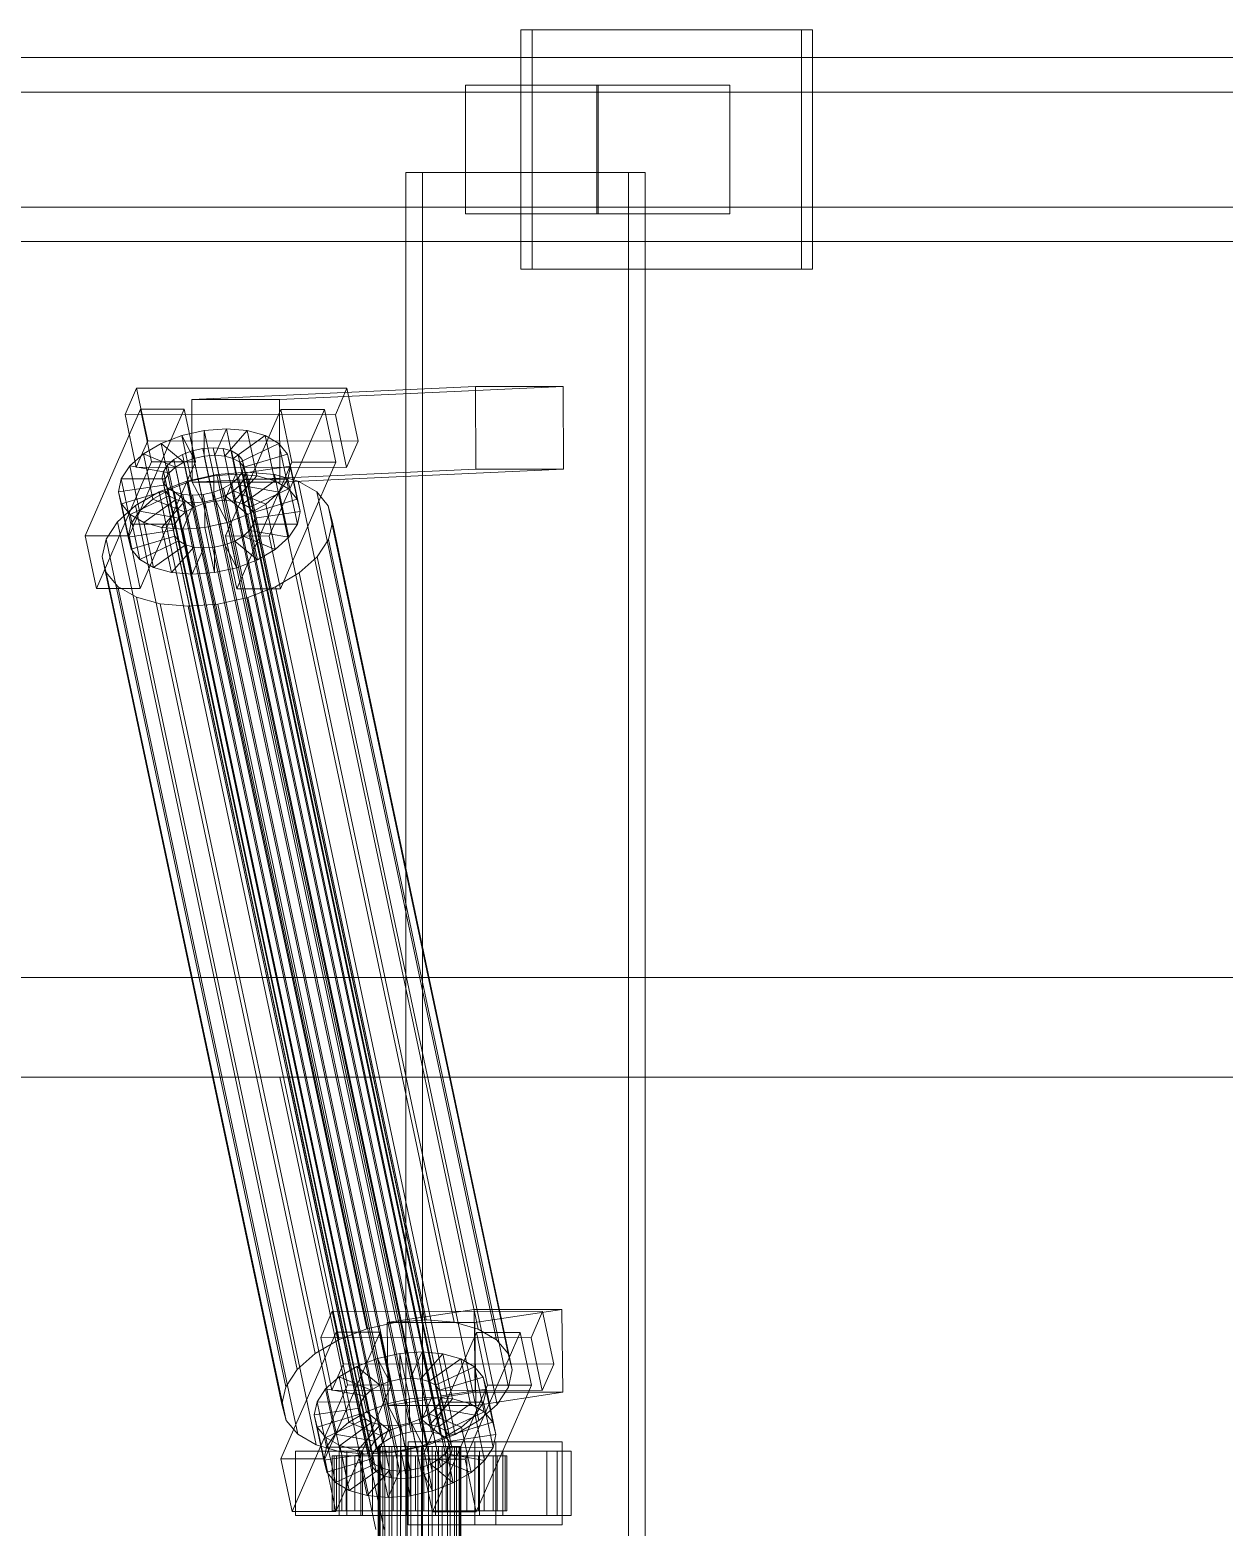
# Model space of a CAD drawing. Header units: millimetres. Extents: x -1970 to 34302, y -65268 to 6837.
# Drawn here: x 6459.4 to 6719, y -17869.5 to -17544 of the extents above; entities that cross this region are included whole.
import ezdxf

# ---------------------------------------------------------------- set-up
doc = ezdxf.new("R2010")
doc.units = ezdxf.units.MM
doc.layers.add('superior_C01', color=7, linetype='Continuous', lineweight=0)

msp = doc.modelspace()

# ---------------------------------------------------------------- linework, layer by layer
at = {"layer": 'superior_C01'}
for p, q in [((6627.109, -17544), (6566.146, -17544)), ((6566.146, -17544), (6566.146, -17596)), ((6568.581, -17544), (6566.146, -17544)), ((6568.581, -17596), (6568.581, -17544)), ((6568.581, -17544), (6629.544, -17544)), ((6627.109, -17596), (6627.109, -17544)), ((6627.109, -17544), (6629.544, -17544)), ((6629.544, -17544), (6629.544, -17596)), ((6902.966, -17550), (5759.904, -17550)), ((5772.079, -17550), (6915.141, -17550)), ((6989.713, -17550), (5846.651, -17550)), ((5861.87, -17550), (7004.932, -17550)), ((6582.647, -17556), (6554.07, -17556)), ((6554.07, -17556), (6554.07, -17584)), ((6582.948, -17556), (6554.07, -17556)), ((6582.647, -17584), (6582.647, -17556)), ((6582.647, -17556), (6611.524, -17556)), ((6582.948, -17584), (6582.948, -17556)), ((6582.948, -17556), (6611.524, -17556)), ((6611.524, -17556), (6611.524, -17584)), ((6996.241, -17557.5), (5764.91, -17557.5)), ((5767.073, -17557.5), (6998.404, -17557.5)), ((6589.51, -17575), (6541.12, -17575)), ((6541.12, -17575), (6541.12, -18425)), ((6544.772, -17575), (6541.12, -17575)), ((6544.772, -18425), (6544.772, -17575)), ((6544.772, -17575), (6593.162, -17575)), ((6589.51, -18425), (6589.51, -17575)), ((6589.51, -17575), (6593.162, -17575)), ((6593.162, -17575), (6593.162, -18425)), ((5764.91, -17582.5), (6996.241, -17582.5)), ((5767.073, -17582.5), (6998.404, -17582.5)), ((6554.07, -17584), (6582.647, -17584)), ((6554.07, -17584), (6582.948, -17584)), ((6611.524, -17584), (6582.647, -17584)), ((6611.524, -17584), (6582.948, -17584)), ((5759.904, -17590), (6902.966, -17590)), ((5772.079, -17590), (6915.141, -17590)), ((5846.651, -17590), (6989.713, -17590)), ((5861.87, -17590), (7004.932, -17590)), ((6566.146, -17596), (6627.109, -17596)), ((6566.146, -17596), (6568.581, -17596)), ((6629.544, -17596), (6568.581, -17596)), ((6629.544, -17596), (6627.109, -17596)), ((6482.59, -17621.857), (6480.09, -17627.592)), ((6485.021, -17633.325), (6482.59, -17621.857)), ((6482.59, -17621.857), (6528.312, -17621.914)), ((6556.277, -17621.488), (6494.603, -17624.356)), ((6513.654, -17624.356), (6575.328, -17621.488)), ((6525.813, -17627.65), (6528.312, -17621.914)), ((6528.312, -17621.914), (6530.743, -17633.382)), ((6556.355, -17639.486), (6556.277, -17621.488)), ((6556.277, -17621.488), (6575.328, -17621.488)), ((6575.328, -17621.488), (6575.406, -17639.486)), ((6513.654, -17624.356), (6494.603, -17624.356)), ((6494.603, -17624.356), (6494.68, -17642.354)), ((6513.731, -17642.354), (6513.654, -17624.356)), ((6483.448, -17626.449), (6471.448, -17653.98)), ((6525.813, -17627.65), (6480.09, -17627.592)), ((6480.09, -17627.592), (6482.521, -17639.061)), ((6480.974, -17653.992), (6492.973, -17626.461)), ((6485.879, -17637.917), (6483.448, -17626.449)), ((6483.448, -17626.449), (6492.973, -17626.461)), ((6492.973, -17626.461), (6495.404, -17637.929)), ((6513.929, -17626.487), (6501.93, -17654.019)), ((6511.456, -17654.031), (6523.455, -17626.499)), ((6516.36, -17637.955), (6513.929, -17626.487)), ((6513.929, -17626.487), (6523.455, -17626.499)), ((6523.455, -17626.499), (6525.886, -17637.967)), ((6528.244, -17639.118), (6525.813, -17627.65)), ((6487.936, -17633.91), (6492.439, -17632.183)), ((6492.439, -17632.183), (6497.279, -17631.1)), ((6492.439, -17632.183), (6495.037, -17637.157)), ((6494.523, -17642.013), (6492.439, -17632.183)), ((6497.279, -17631.1), (6502.125, -17630.735)), ((6497.279, -17631.1), (6497.33, -17636.643)), ((6499.363, -17640.93), (6497.279, -17631.1)), ((6502.125, -17630.735), (6499.625, -17636.47)), ((6506.647, -17631.112), (6501.767, -17636.649)), ((6504.209, -17640.564), (6502.125, -17630.735)), ((6502.125, -17630.735), (6506.647, -17631.112)), ((6510.538, -17632.206), (6503.61, -17637.167)), ((6508.731, -17640.942), (6506.647, -17631.112)), ((6506.647, -17631.112), (6510.538, -17632.206)), ((6512.622, -17642.036), (6510.538, -17632.206)), ((6510.538, -17632.206), (6513.531, -17633.943)), ((6482.521, -17639.061), (6485.021, -17633.325)), ((6484.076, -17636.164), (6487.936, -17633.91)), ((6530.743, -17633.382), (6485.021, -17633.325)), ((6487.936, -17633.91), (6492.904, -17637.975)), ((6490.02, -17643.74), (6487.936, -17633.91)), ((6492.557, -17636.336), (6494.69, -17635.518)), ((6494.69, -17635.518), (6496.982, -17635.005)), ((6540.013, -17849.317), (6494.69, -17635.518)), ((6496.982, -17635.005), (6499.278, -17634.832)), ((6542.305, -17848.804), (6496.982, -17635.005)), ((6499.278, -17634.832), (6501.42, -17635.011)), ((6544.601, -17848.631), (6499.278, -17634.832)), ((6501.42, -17635.011), (6503.263, -17635.529)), ((6546.743, -17848.809), (6501.42, -17635.011)), ((6503.263, -17635.529), (6504.681, -17636.352)), ((6548.586, -17849.328), (6503.263, -17635.529)), ((6513.531, -17633.943), (6505.028, -17637.99)), ((6515.615, -17643.772), (6513.531, -17633.943)), ((6513.531, -17633.943), (6515.424, -17636.203)), ((6530.743, -17633.382), (6528.244, -17639.118)), ((6473.88, -17665.449), (6485.879, -17637.917)), ((6479.277, -17641.61), (6481.123, -17638.79)), ((6481.123, -17638.79), (6484.076, -17636.164)), ((6481.123, -17638.79), (6489.677, -17640.286)), ((6483.207, -17648.62), (6481.123, -17638.79)), ((6495.404, -17637.929), (6483.405, -17665.461)), ((6484.076, -17636.164), (6491.076, -17639.042)), ((6486.16, -17645.994), (6484.076, -17636.164)), ((6495.404, -17637.929), (6485.879, -17637.917)), ((6488.455, -17639.983), (6489.329, -17638.648)), ((6489.329, -17638.648), (6490.729, -17637.404)), ((6534.652, -17852.446), (6489.329, -17638.648)), ((6490.729, -17637.404), (6492.557, -17636.336)), ((6536.051, -17851.202), (6490.729, -17637.404)), ((6492.904, -17637.975), (6491.076, -17639.042)), ((6537.88, -17850.135), (6492.557, -17636.336)), ((6495.037, -17637.157), (6492.904, -17637.975)), ((6492.904, -17637.975), (6494.988, -17647.804)), ((6497.33, -17636.643), (6495.037, -17637.157)), ((6495.037, -17637.157), (6497.121, -17646.986)), ((6499.625, -17636.47), (6497.33, -17636.643)), ((6497.33, -17636.643), (6499.413, -17646.473)), ((6499.625, -17636.47), (6501.709, -17646.3)), ((6501.767, -17636.649), (6499.625, -17636.47)), ((6501.767, -17636.649), (6503.851, -17646.479)), ((6503.61, -17637.167), (6501.767, -17636.649)), ((6503.61, -17637.167), (6505.694, -17646.997)), ((6505.028, -17637.99), (6503.61, -17637.167)), ((6504.361, -17665.487), (6516.36, -17637.955)), ((6504.681, -17636.352), (6505.577, -17637.422)), ((6550.004, -17850.15), (6504.681, -17636.352)), ((6505.028, -17637.99), (6507.112, -17647.82)), ((6505.925, -17639.061), (6505.028, -17637.99)), ((6505.577, -17637.422), (6505.891, -17638.668)), ((6550.9, -17851.221), (6505.577, -17637.422)), ((6505.891, -17638.668), (6505.601, -17640.005)), ((6551.214, -17852.467), (6505.891, -17638.668)), ((6515.424, -17636.203), (6505.925, -17639.061)), ((6516.086, -17638.834), (6506.238, -17640.307)), ((6525.886, -17637.967), (6513.887, -17665.499)), ((6517.508, -17646.033), (6515.424, -17636.203)), ((6515.424, -17636.203), (6516.086, -17638.834)), ((6516.086, -17638.834), (6515.474, -17641.655)), ((6518.17, -17648.664), (6516.086, -17638.834)), ((6525.886, -17637.967), (6516.36, -17637.955)), ((6478.664, -17644.431), (6479.277, -17641.61)), ((6479.277, -17641.61), (6488.802, -17641.622)), ((6481.361, -17651.44), (6479.277, -17641.61)), ((6482.521, -17639.061), (6528.244, -17639.118)), ((6488.165, -17641.32), (6488.455, -17639.983)), ((6488.479, -17642.566), (6488.165, -17641.32)), ((6533.488, -17855.119), (6488.165, -17641.32)), ((6533.778, -17853.782), (6488.455, -17639.983)), ((6488.802, -17641.622), (6488.512, -17642.958)), ((6489.677, -17640.286), (6488.802, -17641.622)), ((6488.802, -17641.622), (6490.886, -17651.452)), ((6491.076, -17639.042), (6489.677, -17640.286)), ((6489.677, -17640.286), (6491.761, -17650.116)), ((6494.523, -17642.013), (6490.02, -17643.74)), ((6491.076, -17639.042), (6493.16, -17648.872)), ((6493.555, -17642.107), (6500.025, -17640.659)), ((6499.363, -17640.93), (6494.523, -17642.013)), ((6497.121, -17646.986), (6494.523, -17642.013)), ((6556.355, -17639.486), (6494.68, -17642.354)), ((6504.209, -17640.564), (6499.363, -17640.93)), ((6499.413, -17646.473), (6499.363, -17640.93)), ((6500.025, -17640.659), (6506.503, -17640.17)), ((6539.096, -17824.968), (6500.025, -17640.659)), ((6501.709, -17646.3), (6504.209, -17640.564)), ((6504.727, -17641.341), (6503.327, -17642.585)), ((6503.851, -17646.479), (6508.731, -17640.942)), ((6508.731, -17640.942), (6504.209, -17640.564)), ((6505.601, -17640.005), (6504.727, -17641.341)), ((6550.049, -17855.139), (6504.727, -17641.341)), ((6505.074, -17642.979), (6505.948, -17641.643)), ((6505.601, -17640.005), (6550.924, -17853.804)), ((6505.694, -17646.997), (6512.622, -17642.036)), ((6505.925, -17639.061), (6508.008, -17648.891)), ((6506.238, -17640.307), (6505.925, -17639.061)), ((6505.948, -17641.643), (6506.238, -17640.307)), ((6505.948, -17641.643), (6515.474, -17641.655)), ((6508.032, -17651.473), (6505.948, -17641.643)), ((6506.238, -17640.307), (6508.322, -17650.137)), ((6506.503, -17640.17), (6512.549, -17640.674)), ((6545.575, -17824.479), (6506.503, -17640.17)), ((6512.622, -17642.036), (6508.731, -17640.942)), ((6512.549, -17640.674), (6517.75, -17642.137)), ((6551.62, -17824.984), (6512.549, -17640.674)), ((6515.615, -17643.772), (6512.622, -17642.036)), ((6515.474, -17641.655), (6513.628, -17644.475)), ((6575.406, -17639.486), (6513.731, -17642.354)), ((6515.474, -17641.655), (6517.558, -17651.485)), ((6575.406, -17639.486), (6556.355, -17639.486)), ((6478.664, -17644.431), (6488.512, -17642.958)), ((6479.327, -17647.062), (6478.664, -17644.431)), ((6480.748, -17654.261), (6478.664, -17644.431)), ((6479.327, -17647.062), (6488.826, -17644.204)), ((6481.219, -17649.322), (6489.722, -17645.275)), ((6482.375, -17647.428), (6487.535, -17644.416)), ((6490.02, -17643.74), (6486.16, -17645.994)), ((6487.535, -17644.416), (6493.555, -17642.107)), ((6526.607, -17828.725), (6487.535, -17644.416)), ((6489.375, -17643.637), (6488.479, -17642.566)), ((6533.802, -17856.365), (6488.479, -17642.566)), ((6488.512, -17642.958), (6488.826, -17644.204)), ((6488.512, -17642.958), (6490.596, -17652.788)), ((6488.826, -17644.204), (6489.722, -17645.275)), ((6488.826, -17644.204), (6490.91, -17654.034)), ((6490.793, -17644.459), (6489.375, -17643.637)), ((6534.698, -17857.435), (6489.375, -17643.637)), ((6489.722, -17645.275), (6491.14, -17646.098)), ((6489.722, -17645.275), (6491.806, -17655.105)), ((6494.988, -17647.804), (6490.02, -17643.74)), ((6492.636, -17644.978), (6490.793, -17644.459)), ((6536.116, -17858.258), (6490.793, -17644.459)), ((6494.778, -17645.156), (6492.636, -17644.978)), ((6537.959, -17858.776), (6492.636, -17644.978)), ((6532.627, -17826.416), (6493.555, -17642.107)), ((6494.68, -17642.354), (6513.731, -17642.354)), ((6497.074, -17644.983), (6494.778, -17645.156)), ((6540.101, -17858.955), (6494.778, -17645.156)), ((6499.366, -17644.47), (6497.074, -17644.983)), ((6542.397, -17858.782), (6497.074, -17644.983)), ((6501.499, -17643.652), (6499.366, -17644.47)), ((6544.689, -17858.269), (6499.366, -17644.47)), ((6499.713, -17646.108), (6501.846, -17645.29)), ((6503.327, -17642.585), (6501.499, -17643.652)), ((6546.822, -17857.451), (6501.499, -17643.652)), ((6501.846, -17645.29), (6503.675, -17644.223)), ((6506.814, -17649.355), (6501.846, -17645.29)), ((6501.846, -17645.29), (6503.93, -17655.12)), ((6548.65, -17856.383), (6503.327, -17642.585)), ((6503.675, -17644.223), (6505.074, -17642.979)), ((6510.674, -17647.101), (6503.675, -17644.223)), ((6503.675, -17644.223), (6505.759, -17654.053)), ((6513.628, -17644.475), (6505.074, -17642.979)), ((6505.074, -17642.979), (6507.158, -17652.809)), ((6507.112, -17647.82), (6515.615, -17643.772)), ((6513.628, -17644.475), (6510.674, -17647.101)), ((6515.712, -17654.305), (6513.628, -17644.475)), ((6517.508, -17646.033), (6515.615, -17643.772)), ((6517.75, -17642.137), (6521.752, -17644.459)), ((6556.821, -17826.446), (6517.75, -17642.137)), ((6521.752, -17644.459), (6524.282, -17647.481)), ((6560.823, -17828.768), (6521.752, -17644.459)), ((6478.427, -17650.939), (6482.375, -17647.428)), ((6481.219, -17649.322), (6479.327, -17647.062)), ((6481.411, -17656.892), (6479.327, -17647.062)), ((6521.447, -17831.737), (6482.375, -17647.428)), ((6486.16, -17645.994), (6483.207, -17648.62)), ((6484.213, -17651.059), (6491.14, -17646.098)), ((6493.16, -17648.872), (6486.16, -17645.994)), ((6488.103, -17652.153), (6492.983, -17646.616)), ((6491.14, -17646.098), (6492.983, -17646.616)), ((6491.14, -17646.098), (6493.224, -17655.927)), ((6492.626, -17652.53), (6495.125, -17646.795)), ((6492.983, -17646.616), (6495.125, -17646.795)), ((6492.983, -17646.616), (6495.067, -17656.446)), ((6493.16, -17648.872), (6494.988, -17647.804)), ((6494.988, -17647.804), (6497.121, -17646.986)), ((6495.125, -17646.795), (6497.421, -17646.622)), ((6495.125, -17646.795), (6497.209, -17656.624)), ((6497.121, -17646.986), (6499.413, -17646.473)), ((6497.421, -17646.622), (6499.713, -17646.108)), ((6497.472, -17652.165), (6497.421, -17646.622)), ((6497.421, -17646.622), (6499.505, -17656.451)), ((6499.413, -17646.473), (6501.709, -17646.3)), ((6502.311, -17651.082), (6499.713, -17646.108)), ((6499.713, -17646.108), (6501.797, -17655.938)), ((6501.709, -17646.3), (6503.851, -17646.479)), ((6503.851, -17646.479), (6505.694, -17646.997)), ((6505.694, -17646.997), (6507.112, -17647.82)), ((6510.674, -17647.101), (6506.814, -17649.355)), ((6507.112, -17647.82), (6508.008, -17648.891)), ((6508.008, -17648.891), (6517.508, -17646.033)), ((6512.758, -17656.931), (6510.674, -17647.101)), ((6518.17, -17648.664), (6517.508, -17646.033)), ((6524.282, -17647.481), (6525.168, -17650.998)), ((6563.353, -17831.79), (6524.282, -17647.481)), ((6475.959, -17654.709), (6478.427, -17650.939)), ((6517.498, -17835.248), (6478.427, -17650.939)), ((6481.361, -17651.44), (6480.748, -17654.261)), ((6484.213, -17651.059), (6481.219, -17649.322)), ((6483.303, -17659.152), (6481.219, -17649.322)), ((6483.207, -17648.62), (6481.361, -17651.44)), ((6490.886, -17651.452), (6481.361, -17651.44)), ((6491.761, -17650.116), (6483.207, -17648.62)), ((6488.103, -17652.153), (6484.213, -17651.059)), ((6486.297, -17660.889), (6484.213, -17651.059)), ((6490.596, -17652.788), (6490.886, -17651.452)), ((6490.886, -17651.452), (6491.761, -17650.116)), ((6491.761, -17650.116), (6493.16, -17648.872)), ((6502.311, -17651.082), (6497.472, -17652.165)), ((6506.814, -17649.355), (6502.311, -17651.082)), ((6504.395, -17660.912), (6502.311, -17651.082)), ((6508.898, -17659.184), (6506.814, -17649.355)), ((6508.032, -17651.473), (6507.158, -17652.809)), ((6508.008, -17648.891), (6508.322, -17650.137)), ((6508.322, -17650.137), (6508.032, -17651.473)), ((6517.558, -17651.485), (6508.032, -17651.473)), ((6508.322, -17650.137), (6518.17, -17648.664)), ((6515.712, -17654.305), (6517.558, -17651.485)), ((6517.558, -17651.485), (6518.17, -17648.664)), ((6525.168, -17650.998), (6524.349, -17654.769)), ((6564.239, -17835.307), (6525.168, -17650.998)), ((6480.974, -17653.992), (6471.448, -17653.98)), ((6471.448, -17653.98), (6473.88, -17665.449)), ((6475.14, -17658.48), (6475.959, -17654.709)), ((6515.03, -17839.018), (6475.959, -17654.709)), ((6490.596, -17652.788), (6480.748, -17654.261)), ((6480.748, -17654.261), (6481.411, -17656.892)), ((6483.405, -17665.461), (6480.974, -17653.992)), ((6490.91, -17654.034), (6481.411, -17656.892)), ((6491.806, -17655.105), (6483.303, -17659.152)), ((6492.626, -17652.53), (6488.103, -17652.153)), ((6490.187, -17661.983), (6488.103, -17652.153)), ((6490.91, -17654.034), (6490.596, -17652.788)), ((6491.806, -17655.105), (6490.91, -17654.034)), ((6493.224, -17655.927), (6491.806, -17655.105)), ((6497.472, -17652.165), (6492.626, -17652.53)), ((6494.709, -17662.36), (6492.626, -17652.53)), ((6499.556, -17661.995), (6497.472, -17652.165)), ((6511.456, -17654.031), (6501.93, -17654.019)), ((6501.93, -17654.019), (6504.361, -17665.487)), ((6505.759, -17654.053), (6503.93, -17655.12)), ((6507.158, -17652.809), (6505.759, -17654.053)), ((6505.759, -17654.053), (6512.758, -17656.931)), ((6507.158, -17652.809), (6515.712, -17654.305)), ((6513.887, -17665.499), (6511.456, -17654.031)), ((6512.758, -17656.931), (6515.712, -17654.305)), ((6524.349, -17654.769), (6521.881, -17658.539)), ((6524.349, -17654.769), (6563.42, -17839.078)), ((6481.411, -17656.892), (6483.303, -17659.152)), ((6493.224, -17655.927), (6486.297, -17660.889)), ((6495.067, -17656.446), (6490.187, -17661.983)), ((6495.067, -17656.446), (6493.224, -17655.927)), ((6497.209, -17656.624), (6494.709, -17662.36)), ((6497.209, -17656.624), (6495.067, -17656.446)), ((6499.505, -17656.451), (6497.209, -17656.624)), ((6501.797, -17655.938), (6499.505, -17656.451)), ((6499.505, -17656.451), (6499.556, -17661.995)), ((6503.93, -17655.12), (6501.797, -17655.938)), ((6501.797, -17655.938), (6504.395, -17660.912)), ((6503.93, -17655.12), (6508.898, -17659.184)), ((6508.898, -17659.184), (6512.758, -17656.931)), ((6476.026, -17661.997), (6475.14, -17658.48)), ((6514.211, -17842.789), (6475.14, -17658.48)), ((6483.303, -17659.152), (6486.297, -17660.889)), ((6486.297, -17660.889), (6490.187, -17661.983)), ((6499.556, -17661.995), (6504.395, -17660.912)), ((6504.395, -17660.912), (6508.898, -17659.184)), ((6521.881, -17658.539), (6517.932, -17662.05)), ((6560.952, -17842.848), (6521.881, -17658.539)), ((6478.556, -17665.019), (6476.026, -17661.997)), ((6515.097, -17846.306), (6476.026, -17661.997)), ((6490.187, -17661.983), (6494.709, -17662.36)), ((6494.709, -17662.36), (6499.556, -17661.995)), ((6517.932, -17662.05), (6512.772, -17665.062)), ((6557.004, -17846.359), (6517.932, -17662.05)), ((6473.88, -17665.449), (6483.405, -17665.461)), ((6482.557, -17667.341), (6478.556, -17665.019)), ((6517.627, -17849.328), (6478.556, -17665.019)), ((6487.758, -17668.803), (6482.557, -17667.341)), ((6521.629, -17851.65), (6482.557, -17667.341)), ((6506.752, -17667.371), (6500.283, -17668.819)), ((6504.361, -17665.487), (6513.887, -17665.499)), ((6512.772, -17665.062), (6506.752, -17667.371)), ((6545.824, -17851.68), (6506.752, -17667.371)), ((6551.844, -17849.371), (6512.772, -17665.062)), ((6493.804, -17669.308), (6487.758, -17668.803)), ((6526.83, -17853.113), (6487.758, -17668.803)), ((6500.283, -17668.819), (6493.804, -17669.308)), ((6532.876, -17853.617), (6493.804, -17669.308)), ((6539.354, -17853.128), (6500.283, -17668.819)), ((2005.168, -17750), (11044.69, -17750)), ((11046.22, -17750), (2006.698, -17750)), ((5579.735, -17771.702), (6513.744, -17771.702)), ((6515.561, -17771.702), (5581.551, -17771.702)), ((6513.744, -17771.702), (6534.582, -17870)), ((6513.744, -17771.702), (6515.561, -17771.702)), ((6513.744, -17771.702), (7447.754, -17771.702)), ((6536.399, -17870), (6515.561, -17771.702)), ((7449.571, -17771.702), (6515.561, -17771.702)), ((6525.134, -17822.549), (6522.635, -17828.285)), ((6527.565, -17834.017), (6525.134, -17822.549)), ((6525.134, -17822.549), (6570.857, -17822.606)), ((6555.961, -17822.189), (6537.06, -17825.057)), ((6556.214, -17840.17), (6555.961, -17822.189)), ((6555.961, -17822.189), (6575.012, -17822.189)), ((6556.11, -17825.057), (6575.012, -17822.189)), ((6568.357, -17828.342), (6570.857, -17822.606)), ((6570.857, -17822.606), (6573.288, -17834.074)), ((6575.012, -17822.189), (6575.265, -17840.17)), ((6525.992, -17827.141), (6513.993, -17854.673)), ((6523.518, -17854.685), (6535.518, -17827.153)), ((6528.423, -17838.609), (6525.992, -17827.141)), ((6525.992, -17827.141), (6535.518, -17827.153)), ((6532.627, -17826.416), (6526.607, -17828.725)), ((6539.096, -17824.968), (6532.627, -17826.416)), ((6535.518, -17827.153), (6537.949, -17838.621)), ((6556.11, -17825.057), (6537.06, -17825.057)), ((6537.06, -17825.057), (6537.312, -17843.038)), ((6545.575, -17824.479), (6539.096, -17824.968)), ((6556.474, -17827.179), (6544.475, -17854.711)), ((6551.62, -17824.984), (6545.575, -17824.479)), ((6556.821, -17826.446), (6551.62, -17824.984)), ((6554, -17854.723), (6565.999, -17827.191)), ((6556.363, -17843.038), (6556.11, -17825.057)), ((6558.905, -17838.647), (6556.474, -17827.179)), ((6556.474, -17827.179), (6565.999, -17827.191)), ((6560.823, -17828.768), (6556.821, -17826.446)), ((6565.999, -17827.191), (6568.43, -17838.659)), ((6526.607, -17828.725), (6521.447, -17831.737)), ((6568.357, -17828.342), (6522.635, -17828.285)), ((6522.635, -17828.285), (6525.066, -17839.753)), ((6563.353, -17831.79), (6560.823, -17828.768)), ((6570.788, -17839.81), (6568.357, -17828.342)), ((6521.447, -17831.737), (6517.498, -17835.248)), ((6525.066, -17839.753), (6527.565, -17834.017)), ((6573.288, -17834.074), (6527.565, -17834.017)), ((6530.481, -17834.603), (6534.984, -17832.875)), ((6534.984, -17832.875), (6539.823, -17831.792)), ((6534.984, -17832.875), (6537.582, -17837.849)), ((6537.068, -17842.705), (6534.984, -17832.875)), ((6539.823, -17831.792), (6544.669, -17831.427)), ((6539.823, -17831.792), (6539.874, -17837.336)), ((6541.907, -17841.622), (6539.823, -17831.792)), ((6544.669, -17831.427), (6542.17, -17837.163)), ((6549.192, -17831.804), (6544.312, -17837.341)), ((6546.753, -17841.257), (6544.669, -17831.427)), ((6544.669, -17831.427), (6549.192, -17831.804)), ((6553.082, -17832.898), (6546.155, -17837.86)), ((6551.276, -17841.634), (6549.192, -17831.804)), ((6549.192, -17831.804), (6553.082, -17832.898)), ((6555.166, -17842.728), (6553.082, -17832.898)), ((6553.082, -17832.898), (6556.076, -17834.635)), ((6564.239, -17835.307), (6563.353, -17831.79)), ((6573.288, -17834.074), (6570.788, -17839.81)), ((6517.498, -17835.248), (6515.03, -17839.018)), ((6523.667, -17839.482), (6526.621, -17836.856)), ((6526.621, -17836.856), (6530.481, -17834.603)), ((6526.621, -17836.856), (6533.62, -17839.734)), ((6528.705, -17846.686), (6526.621, -17836.856)), ((6530.481, -17834.603), (6535.449, -17838.667)), ((6532.565, -17844.433), (6530.481, -17834.603)), ((6539.874, -17837.336), (6537.582, -17837.849)), ((6542.17, -17837.163), (6539.874, -17837.336)), ((6539.874, -17837.336), (6541.958, -17847.165)), ((6542.17, -17837.163), (6544.253, -17846.992)), ((6544.312, -17837.341), (6542.17, -17837.163)), ((6544.312, -17837.341), (6546.396, -17847.171)), ((6546.155, -17837.86), (6544.312, -17837.341)), ((6556.076, -17834.635), (6547.573, -17838.682)), ((6557.968, -17836.895), (6548.469, -17839.753)), ((6558.16, -17844.465), (6556.076, -17834.635)), ((6556.076, -17834.635), (6557.968, -17836.895)), ((6560.052, -17846.725), (6557.968, -17836.895)), ((6557.968, -17836.895), (6558.631, -17839.526)), ((6563.42, -17839.078), (6564.239, -17835.307)), ((6515.03, -17839.018), (6514.211, -17842.789)), ((6516.424, -17866.141), (6528.423, -17838.609)), ((6521.821, -17842.302), (6523.667, -17839.482)), ((6523.667, -17839.482), (6532.221, -17840.978)), ((6525.751, -17849.312), (6523.667, -17839.482)), ((6525.066, -17839.753), (6570.788, -17839.81)), ((6537.949, -17838.621), (6525.95, -17866.153)), ((6537.949, -17838.621), (6528.423, -17838.609)), ((6533.62, -17839.734), (6532.221, -17840.978)), ((6535.449, -17838.667), (6533.62, -17839.734)), ((6533.62, -17839.734), (6535.704, -17849.564)), ((6537.582, -17837.849), (6535.449, -17838.667)), ((6535.449, -17838.667), (6537.532, -17848.497)), ((6556.214, -17840.17), (6537.312, -17843.038)), ((6537.582, -17837.849), (6539.666, -17847.679)), ((6546.155, -17837.86), (6548.238, -17847.689)), ((6547.573, -17838.682), (6546.155, -17837.86)), ((6546.906, -17866.179), (6558.905, -17838.647)), ((6547.573, -17838.682), (6549.656, -17848.512)), ((6548.469, -17839.753), (6547.573, -17838.682)), ((6548.469, -17839.753), (6550.553, -17849.583)), ((6548.783, -17840.999), (6548.469, -17839.753)), ((6558.631, -17839.526), (6548.783, -17840.999)), ((6575.265, -17840.17), (6556.214, -17840.17)), ((6575.265, -17840.17), (6556.363, -17843.038)), ((6568.43, -17838.659), (6556.431, -17866.191)), ((6558.631, -17839.526), (6558.018, -17842.347)), ((6560.715, -17849.356), (6558.631, -17839.526)), ((6568.43, -17838.659), (6558.905, -17838.647)), ((6560.952, -17842.848), (6563.42, -17839.078)), ((6514.211, -17842.789), (6515.097, -17846.306)), ((6521.209, -17845.123), (6521.821, -17842.302)), ((6521.209, -17845.123), (6531.057, -17843.65)), ((6521.821, -17842.302), (6531.347, -17842.314)), ((6523.905, -17852.132), (6521.821, -17842.302)), ((6531.347, -17842.314), (6531.057, -17843.65)), ((6531.057, -17843.65), (6531.37, -17844.897)), ((6531.057, -17843.65), (6533.14, -17853.48)), ((6532.221, -17840.978), (6531.347, -17842.314)), ((6531.347, -17842.314), (6533.431, -17852.144)), ((6532.221, -17840.978), (6534.305, -17850.808)), ((6537.068, -17842.705), (6532.565, -17844.433)), ((6541.907, -17841.622), (6537.068, -17842.705)), ((6539.666, -17847.679), (6537.068, -17842.705)), ((6537.312, -17843.038), (6556.363, -17843.038)), ((6546.753, -17841.257), (6541.907, -17841.622)), ((6541.958, -17847.165), (6541.907, -17841.622)), ((6544.253, -17846.992), (6546.753, -17841.257)), ((6546.219, -17844.915), (6547.618, -17843.671)), ((6546.396, -17847.171), (6551.276, -17841.634)), ((6551.276, -17841.634), (6546.753, -17841.257)), ((6547.618, -17843.671), (6548.493, -17842.335)), ((6556.172, -17845.167), (6547.618, -17843.671)), ((6547.618, -17843.671), (6549.702, -17853.501)), ((6548.238, -17847.689), (6555.166, -17842.728)), ((6548.493, -17842.335), (6548.783, -17840.999)), ((6548.493, -17842.335), (6558.018, -17842.347)), ((6550.577, -17852.165), (6548.493, -17842.335)), ((6548.783, -17840.999), (6550.867, -17850.829)), ((6555.166, -17842.728), (6551.276, -17841.634)), ((6558.16, -17844.465), (6555.166, -17842.728)), ((6558.018, -17842.347), (6556.172, -17845.167)), ((6557.004, -17846.359), (6560.952, -17842.848)), ((6558.018, -17842.347), (6560.102, -17852.177)), ((6515.097, -17846.306), (6517.627, -17849.328)), ((6521.871, -17847.754), (6521.209, -17845.123)), ((6523.292, -17854.953), (6521.209, -17845.123)), ((6521.871, -17847.754), (6531.37, -17844.897)), ((6523.764, -17850.015), (6532.267, -17845.967)), ((6528.705, -17846.686), (6525.751, -17849.312)), ((6526.757, -17851.751), (6533.685, -17846.79)), ((6532.565, -17844.433), (6528.705, -17846.686)), ((6535.704, -17849.564), (6528.705, -17846.686)), ((6531.37, -17844.897), (6532.267, -17845.967)), ((6531.37, -17844.897), (6533.454, -17854.726)), ((6532.267, -17845.967), (6533.685, -17846.79)), ((6532.267, -17845.967), (6534.351, -17855.797)), ((6537.532, -17848.497), (6532.565, -17844.433)), ((6533.685, -17846.79), (6535.528, -17847.308)), ((6533.685, -17846.79), (6535.769, -17856.62)), ((6539.965, -17847.314), (6542.258, -17846.801)), ((6541.958, -17847.165), (6544.253, -17846.992)), ((6542.258, -17846.801), (6544.391, -17845.983)), ((6544.856, -17851.774), (6542.258, -17846.801)), ((6542.258, -17846.801), (6544.342, -17856.631)), ((6544.253, -17846.992), (6546.396, -17847.171)), ((6544.391, -17845.983), (6546.219, -17844.915)), ((6549.359, -17850.047), (6544.391, -17845.983)), ((6544.391, -17845.983), (6546.475, -17855.812)), ((6553.219, -17847.793), (6546.219, -17844.915)), ((6546.219, -17844.915), (6548.303, -17854.745)), ((6549.656, -17848.512), (6558.16, -17844.465)), ((6550.553, -17849.583), (6560.052, -17846.725)), ((6551.844, -17849.371), (6557.004, -17846.359)), ((6556.172, -17845.167), (6553.219, -17847.793)), ((6558.256, -17854.997), (6556.172, -17845.167)), ((6560.052, -17846.725), (6558.16, -17844.465)), ((6560.715, -17849.356), (6560.052, -17846.725)), ((6517.627, -17849.328), (6521.629, -17851.65)), ((6523.764, -17850.015), (6521.871, -17847.754)), ((6523.955, -17857.584), (6521.871, -17847.754)), ((6526.757, -17851.751), (6523.764, -17850.015)), ((6525.847, -17859.844), (6523.764, -17850.015)), ((6525.751, -17849.312), (6523.905, -17852.132)), ((6534.305, -17850.808), (6525.751, -17849.312)), ((6530.648, -17852.845), (6535.528, -17847.308)), ((6534.305, -17850.808), (6535.704, -17849.564)), ((6535.17, -17853.223), (6537.67, -17847.487)), ((6535.528, -17847.308), (6537.67, -17847.487)), ((6535.528, -17847.308), (6537.612, -17857.138)), ((6535.704, -17849.564), (6537.532, -17848.497)), ((6537.88, -17850.135), (6536.051, -17851.202)), ((6537.532, -17848.497), (6539.666, -17847.679)), ((6537.67, -17847.487), (6539.965, -17847.314)), ((6537.67, -17847.487), (6539.754, -17857.317)), ((6540.013, -17849.317), (6537.88, -17850.135)), ((6539.666, -17847.679), (6541.958, -17847.165)), ((6540.016, -17852.857), (6539.965, -17847.314)), ((6539.965, -17847.314), (6542.049, -17857.144)), ((6542.305, -17848.804), (6540.013, -17849.317)), ((6544.601, -17848.631), (6542.305, -17848.804)), ((6546.743, -17848.809), (6544.601, -17848.631)), ((6549.359, -17850.047), (6544.856, -17851.774)), ((6545.824, -17851.68), (6551.844, -17849.371)), ((6546.396, -17847.171), (6548.238, -17847.689)), ((6548.586, -17849.328), (6546.743, -17848.809)), ((6548.238, -17847.689), (6549.656, -17848.512)), ((6550.004, -17850.15), (6548.586, -17849.328)), ((6553.219, -17847.793), (6549.359, -17850.047)), ((6551.443, -17859.877), (6549.359, -17850.047)), ((6549.656, -17848.512), (6550.553, -17849.583)), ((6550.9, -17851.221), (6550.004, -17850.15)), ((6550.553, -17849.583), (6550.867, -17850.829)), ((6550.867, -17850.829), (6560.715, -17849.356)), ((6555.302, -17857.623), (6553.219, -17847.793)), ((6560.102, -17852.177), (6560.715, -17849.356)), ((6526.651, -17853), (6517.126, -17853)), ((6517.126, -17853), (6517.126, -17867)), ((6531.736, -17853), (6517.126, -17853)), ((6521.629, -17851.65), (6526.83, -17853.113)), ((6523.905, -17852.132), (6523.292, -17854.953)), ((6533.14, -17853.48), (6523.292, -17854.953)), ((6533.431, -17852.144), (6523.905, -17852.132)), ((6526.651, -17867), (6526.651, -17853)), ((6526.651, -17853), (6541.262, -17853)), ((6530.648, -17852.845), (6526.757, -17851.751)), ((6528.841, -17861.581), (6526.757, -17851.751)), ((6526.83, -17853.113), (6532.876, -17853.617)), ((6573.992, -17853), (6528.27, -17853)), ((6528.27, -17853), (6528.27, -17867)), ((6531.313, -17853), (6528.27, -17853)), ((6535.17, -17853.223), (6530.648, -17852.845)), ((6532.732, -17862.675), (6530.648, -17852.845)), ((6531.313, -17867), (6531.313, -17853)), ((6531.313, -17853), (6577.036, -17853)), ((6531.736, -17867), (6531.736, -17853)), ((6531.736, -17853), (6541.262, -17853)), ((6532.876, -17853.617), (6539.354, -17853.128)), ((6533.14, -17853.48), (6533.431, -17852.144)), ((6533.454, -17854.726), (6533.14, -17853.48)), ((6533.431, -17852.144), (6534.305, -17850.808)), ((6534.652, -17852.446), (6533.778, -17853.782)), ((6536.051, -17851.202), (6534.652, -17852.446)), ((6535.336, -17852), (6535.14, -17852)), ((6535.14, -17852), (6535.557, -17852)), ((6535.14, -18148), (6535.14, -17852)), ((6540.016, -17852.857), (6535.17, -17853.223)), ((6537.254, -17863.052), (6535.17, -17853.223)), ((6536.131, -17852), (6535.336, -17852)), ((6535.336, -18148), (6535.336, -17852)), ((6535.557, -17852), (6536.558, -17852)), ((6535.557, -18148), (6535.557, -17852)), ((6537.471, -17852), (6536.131, -17852)), ((6536.131, -18148), (6536.131, -17852)), ((6536.558, -17852), (6538.075, -17852)), ((6536.558, -18148), (6536.558, -17852)), ((6539.265, -17852), (6537.471, -17852)), ((6537.471, -18148), (6537.471, -17852)), ((6538.075, -17852), (6540.005, -17852)), ((6538.075, -18148), (6538.075, -17852)), ((6541.391, -17852), (6539.265, -17852)), ((6539.265, -18148), (6539.265, -17852)), ((6539.354, -17853.128), (6545.824, -17851.68)), ((6540.005, -17852), (6542.216, -17852)), ((6540.005, -18148), (6540.005, -17852)), ((6544.856, -17851.774), (6540.016, -17852.857)), ((6542.1, -17862.687), (6540.016, -17852.857)), ((6541.262, -17853), (6541.262, -17867)), ((6543.703, -17852), (6541.391, -17852)), ((6541.391, -18148), (6541.391, -17852)), ((6560.656, -17851), (6541.605, -17851)), ((6541.605, -17851), (6541.605, -17869)), ((6556.094, -17851), (6541.605, -17851)), ((6542.216, -17852), (6544.557, -17852)), ((6542.216, -18148), (6542.216, -17852)), ((6546.044, -17852), (6543.703, -17852)), ((6543.703, -18148), (6543.703, -17852)), ((6544.557, -17852), (6546.87, -17852)), ((6544.557, -18148), (6544.557, -17852)), ((6546.939, -17861.604), (6544.856, -17851.774)), ((6548.255, -17852), (6546.044, -17852)), ((6546.044, -18148), (6546.044, -17852)), ((6546.87, -17852), (6548.995, -17852)), ((6546.87, -18148), (6546.87, -17852)), ((6557.133, -17853), (6547.608, -17853)), ((6547.608, -17853), (6547.608, -17867)), ((6562.218, -17853), (6547.608, -17853)), ((6550.185, -17852), (6548.255, -17852)), ((6548.255, -18148), (6548.255, -17852)), ((6549.702, -17853.501), (6548.303, -17854.745)), ((6548.995, -17852), (6550.789, -17852)), ((6548.995, -18148), (6548.995, -17852)), ((6550.577, -17852.165), (6549.702, -17853.501)), ((6549.702, -17853.501), (6558.256, -17854.997)), ((6551.702, -17852), (6550.185, -17852)), ((6550.185, -18148), (6550.185, -17852)), ((6550.867, -17850.829), (6550.577, -17852.165)), ((6560.102, -17852.177), (6550.577, -17852.165)), ((6550.789, -17852), (6552.129, -17852)), ((6550.789, -18148), (6550.789, -17852)), ((6551.214, -17852.467), (6550.9, -17851.221)), ((6550.924, -17853.804), (6551.214, -17852.467)), ((6552.703, -17852), (6551.702, -17852)), ((6551.702, -18148), (6551.702, -17852)), ((6552.129, -17852), (6552.924, -17852)), ((6552.129, -18148), (6552.129, -17852)), ((6553.12, -17852), (6552.703, -17852)), ((6552.703, -17852), (6552.703, -18148)), ((6552.924, -17852), (6553.12, -17852)), ((6552.924, -18148), (6552.924, -17852)), ((6553.12, -18148), (6553.12, -17852)), ((6556.094, -17869), (6556.094, -17851)), ((6556.094, -17851), (6575.145, -17851)), ((6557.133, -17867), (6557.133, -17853)), ((6557.133, -17853), (6571.743, -17853)), ((6558.256, -17854.997), (6560.102, -17852.177)), ((6560.656, -17869), (6560.656, -17851)), ((6560.656, -17851), (6575.145, -17851)), ((6562.218, -17867), (6562.218, -17853)), ((6562.218, -17853), (6571.743, -17853)), ((6571.743, -17853), (6571.743, -17867)), ((6573.992, -17867), (6573.992, -17853)), ((6573.992, -17853), (6577.036, -17853)), ((6575.145, -17851), (6575.145, -17869)), ((6577.036, -17853), (6577.036, -17867)), ((6523.518, -17854.685), (6513.993, -17854.673)), ((6513.993, -17854.673), (6516.424, -17866.141)), ((6523.292, -17854.953), (6523.955, -17857.584)), ((6525.95, -17866.153), (6523.518, -17854.685)), ((6533.454, -17854.726), (6523.955, -17857.584)), ((6525.565, -17854), (6525.152, -17854)), ((6525.152, -17854), (6535.14, -17854)), ((6525.152, -17866), (6525.152, -17854)), ((6525.152, -17854), (6526.032, -17854)), ((6527.243, -17854), (6525.565, -17854)), ((6525.565, -17854), (6535.336, -17854)), ((6525.565, -17866), (6525.565, -17854)), ((6534.351, -17855.797), (6525.847, -17859.844)), ((6526.032, -17854), (6535.557, -17854)), ((6526.032, -17866), (6526.032, -17854)), ((6526.032, -17854), (6528.145, -17854)), ((6530.073, -17854), (6527.243, -17854)), ((6527.243, -17854), (6536.131, -17854)), ((6527.243, -17866), (6527.243, -17854)), ((6528.145, -17854), (6536.558, -17854)), ((6528.145, -17866), (6528.145, -17854)), ((6528.145, -17854), (6531.348, -17854)), ((6535.769, -17856.62), (6528.841, -17861.581)), ((6533.86, -17854), (6530.073, -17854)), ((6530.073, -17854), (6537.471, -17854)), ((6530.073, -17866), (6530.073, -17854)), ((6531.348, -17854), (6538.075, -17854)), ((6531.348, -17866), (6531.348, -17854)), ((6531.348, -17854), (6535.422, -17854)), ((6534.351, -17855.797), (6533.454, -17854.726)), ((6533.778, -17853.782), (6533.488, -17855.119)), ((6533.488, -17855.119), (6533.802, -17856.365)), ((6533.802, -17856.365), (6534.698, -17857.435)), ((6538.347, -17854), (6533.86, -17854)), ((6533.86, -17854), (6539.265, -17854)), ((6533.86, -17866), (6533.86, -17854)), ((6535.769, -17856.62), (6534.351, -17855.797)), ((6535.14, -17854), (6535.336, -17854)), ((6535.14, -17854), (6535.14, -17866)), ((6535.557, -17854), (6535.14, -17854)), ((6535.336, -17854), (6536.131, -17854)), ((6535.336, -17854), (6535.336, -17866)), ((6535.422, -17854), (6540.005, -17854)), ((6535.422, -17866), (6535.422, -17854)), ((6535.422, -17854), (6540.089, -17854)), ((6535.557, -17854), (6535.557, -17866)), ((6536.558, -17854), (6535.557, -17854)), ((6537.612, -17857.138), (6535.769, -17856.62)), ((6536.131, -17854), (6537.471, -17854)), ((6536.131, -17854), (6536.131, -17866)), ((6536.558, -17854), (6536.558, -17866)), ((6538.075, -17854), (6536.558, -17854)), ((6537.471, -17854), (6539.265, -17854)), ((6537.471, -17854), (6537.471, -17866)), ((6538.075, -17854), (6538.075, -17866)), ((6540.005, -17854), (6538.075, -17854)), ((6543.228, -17854), (6538.347, -17854)), ((6538.347, -17854), (6541.391, -17854)), ((6538.347, -17866), (6538.347, -17854)), ((6539.265, -17854), (6541.391, -17854)), ((6539.265, -17854), (6539.265, -17866)), ((6540.005, -17854), (6540.005, -17866)), ((6542.216, -17854), (6540.005, -17854)), ((6540.089, -17854), (6542.216, -17854)), ((6540.089, -17866), (6540.089, -17854)), ((6540.089, -17854), (6545.032, -17854)), ((6541.391, -17854), (6543.703, -17854)), ((6541.391, -17854), (6541.391, -17866)), ((6544.342, -17856.631), (6542.049, -17857.144)), ((6542.216, -17854), (6542.216, -17866)), ((6544.557, -17854), (6542.216, -17854)), ((6548.171, -17854), (6543.228, -17854)), ((6543.228, -17854), (6543.703, -17854)), ((6543.228, -17866), (6543.228, -17854)), ((6543.703, -17854), (6546.044, -17854)), ((6543.703, -17854), (6543.703, -17866)), ((6546.475, -17855.812), (6544.342, -17856.631)), ((6544.342, -17856.631), (6546.939, -17861.604)), ((6554, -17854.723), (6544.475, -17854.711)), ((6544.475, -17854.711), (6546.906, -17866.179)), ((6545.032, -17854), (6544.557, -17854)), ((6544.557, -17854), (6544.557, -17866)), ((6546.87, -17854), (6544.557, -17854)), ((6545.032, -17866), (6545.032, -17854)), ((6545.032, -17854), (6549.913, -17854)), ((6548.171, -17854), (6546.044, -17854)), ((6546.044, -17854), (6548.255, -17854)), ((6546.044, -17854), (6546.044, -17866)), ((6548.303, -17854.745), (6546.475, -17855.812)), ((6546.475, -17855.812), (6551.443, -17859.877)), ((6546.822, -17857.451), (6548.65, -17856.383)), ((6549.913, -17854), (6546.87, -17854)), ((6546.87, -17854), (6546.87, -17866)), ((6548.995, -17854), (6546.87, -17854)), ((6552.838, -17854), (6548.171, -17854)), ((6548.171, -17866), (6548.171, -17854)), ((6552.838, -17854), (6548.255, -17854)), ((6548.255, -17854), (6550.185, -17854)), ((6548.255, -17854), (6548.255, -17866)), ((6548.303, -17854.745), (6555.302, -17857.623)), ((6548.65, -17856.383), (6550.049, -17855.139)), ((6554.401, -17854), (6548.995, -17854)), ((6548.995, -17854), (6548.995, -17866)), ((6550.789, -17854), (6548.995, -17854)), ((6549.913, -17866), (6549.913, -17854)), ((6549.913, -17854), (6554.401, -17854)), ((6550.049, -17855.139), (6550.924, -17853.804)), ((6556.912, -17854), (6550.185, -17854)), ((6550.185, -17854), (6551.702, -17854)), ((6550.185, -17854), (6550.185, -17866)), ((6558.188, -17854), (6550.789, -17854)), ((6550.789, -17854), (6550.789, -17866)), ((6552.129, -17854), (6550.789, -17854)), ((6560.115, -17854), (6551.702, -17854)), ((6551.702, -17854), (6552.703, -17854)), ((6551.702, -17854), (6551.702, -17866)), ((6561.017, -17854), (6552.129, -17854)), ((6552.129, -17854), (6552.129, -17866)), ((6552.924, -17854), (6552.129, -17854)), ((6552.703, -17854), (6562.229, -17854)), ((6552.703, -17866), (6552.703, -17854)), ((6552.703, -17854), (6553.12, -17854)), ((6556.912, -17854), (6552.838, -17854)), ((6552.838, -17866), (6552.838, -17854)), ((6562.696, -17854), (6552.924, -17854)), ((6552.924, -17854), (6552.924, -17866)), ((6553.12, -17854), (6552.924, -17854)), ((6563.109, -17854), (6553.12, -17854)), ((6553.12, -17854), (6553.12, -17866)), ((6556.431, -17866.191), (6554, -17854.723)), ((6554.401, -17866), (6554.401, -17854)), ((6554.401, -17854), (6558.188, -17854)), ((6555.302, -17857.623), (6558.256, -17854.997)), ((6560.115, -17854), (6556.912, -17854)), ((6556.912, -17866), (6556.912, -17854)), ((6558.188, -17866), (6558.188, -17854)), ((6558.188, -17854), (6561.017, -17854)), ((6562.229, -17854), (6560.115, -17854)), ((6560.115, -17866), (6560.115, -17854)), ((6561.017, -17866), (6561.017, -17854)), ((6561.017, -17854), (6562.696, -17854)), ((6562.229, -17854), (6562.229, -17866)), ((6563.109, -17854), (6562.229, -17854)), ((6562.696, -17866), (6562.696, -17854)), ((6562.696, -17854), (6563.109, -17854)), ((6563.109, -17866), (6563.109, -17854)), ((6523.955, -17857.584), (6525.847, -17859.844)), ((6525.847, -17859.844), (6528.841, -17861.581)), ((6537.612, -17857.138), (6532.732, -17862.675)), ((6534.698, -17857.435), (6536.116, -17858.258)), ((6536.116, -17858.258), (6537.959, -17858.776)), ((6539.754, -17857.317), (6537.254, -17863.052)), ((6539.754, -17857.317), (6537.612, -17857.138)), ((6537.959, -17858.776), (6540.101, -17858.955)), ((6542.049, -17857.144), (6539.754, -17857.317)), ((6540.101, -17858.955), (6542.397, -17858.782)), ((6542.049, -17857.144), (6542.1, -17862.687)), ((6542.397, -17858.782), (6544.689, -17858.269)), ((6544.689, -17858.269), (6546.822, -17857.451)), ((6546.939, -17861.604), (6551.443, -17859.877)), ((6551.443, -17859.877), (6555.302, -17857.623)), ((6528.841, -17861.581), (6532.732, -17862.675)), ((6532.732, -17862.675), (6537.254, -17863.052)), ((6537.254, -17863.052), (6542.1, -17862.687)), ((6542.1, -17862.687), (6546.939, -17861.604)), ((6516.424, -17866.141), (6525.95, -17866.153)), ((6535.14, -17866), (6525.152, -17866)), ((6525.152, -17866), (6525.565, -17866)), ((6526.032, -17866), (6525.152, -17866)), ((6535.336, -17866), (6525.565, -17866)), ((6525.565, -17866), (6527.243, -17866)), ((6535.557, -17866), (6526.032, -17866)), ((6528.145, -17866), (6526.032, -17866)), ((6536.131, -17866), (6527.243, -17866)), ((6527.243, -17866), (6530.073, -17866)), ((6536.558, -17866), (6528.145, -17866)), ((6531.348, -17866), (6528.145, -17866)), ((6537.471, -17866), (6530.073, -17866)), ((6530.073, -17866), (6533.86, -17866)), ((6538.075, -17866), (6531.348, -17866)), ((6535.422, -17866), (6531.348, -17866)), ((6539.265, -17866), (6533.86, -17866)), ((6533.86, -17866), (6538.347, -17866)), ((6535.336, -17866), (6535.14, -17866)), ((6535.14, -17866), (6535.557, -17866)), ((6536.131, -17866), (6535.336, -17866)), ((6540.005, -17866), (6535.422, -17866)), ((6540.089, -17866), (6535.422, -17866)), ((6535.557, -17866), (6536.558, -17866)), ((6537.471, -17866), (6536.131, -17866)), ((6536.558, -17866), (6538.075, -17866)), ((6539.265, -17866), (6537.471, -17866)), ((6538.075, -17866), (6540.005, -17866)), ((6541.391, -17866), (6538.347, -17866)), ((6538.347, -17866), (6543.228, -17866)), ((6541.391, -17866), (6539.265, -17866)), ((6540.005, -17866), (6542.216, -17866)), ((6542.216, -17866), (6540.089, -17866)), ((6545.032, -17866), (6540.089, -17866)), ((6543.703, -17866), (6541.391, -17866)), ((6542.216, -17866), (6544.557, -17866)), ((6543.703, -17866), (6543.228, -17866)), ((6543.228, -17866), (6548.171, -17866)), ((6546.044, -17866), (6543.703, -17866)), ((6544.557, -17866), (6545.032, -17866)), ((6544.557, -17866), (6546.87, -17866)), ((6549.913, -17866), (6545.032, -17866)), ((6548.255, -17866), (6546.044, -17866)), ((6546.044, -17866), (6548.171, -17866)), ((6546.87, -17866), (6549.913, -17866)), ((6546.87, -17866), (6548.995, -17866)), ((6546.906, -17866.179), (6556.431, -17866.191)), ((6548.171, -17866), (6552.838, -17866)), ((6550.185, -17866), (6548.255, -17866)), ((6548.255, -17866), (6552.838, -17866)), ((6548.995, -17866), (6554.401, -17866)), ((6548.995, -17866), (6550.789, -17866)), ((6554.401, -17866), (6549.913, -17866)), ((6551.702, -17866), (6550.185, -17866)), ((6550.185, -17866), (6556.912, -17866)), ((6550.789, -17866), (6558.188, -17866)), ((6550.789, -17866), (6552.129, -17866)), ((6552.703, -17866), (6551.702, -17866)), ((6551.702, -17866), (6560.115, -17866)), ((6552.129, -17866), (6561.017, -17866)), ((6552.129, -17866), (6552.924, -17866)), ((6562.229, -17866), (6552.703, -17866)), ((6553.12, -17866), (6552.703, -17866)), ((6552.838, -17866), (6556.912, -17866)), ((6552.924, -17866), (6562.696, -17866)), ((6552.924, -17866), (6553.12, -17866)), ((6553.12, -17866), (6563.109, -17866)), ((6558.188, -17866), (6554.401, -17866)), ((6556.912, -17866), (6560.115, -17866)), ((6561.017, -17866), (6558.188, -17866)), ((6560.115, -17866), (6562.229, -17866)), ((6562.696, -17866), (6561.017, -17866)), ((6562.229, -17866), (6563.109, -17866)), ((6563.109, -17866), (6562.696, -17866)), ((6517.126, -17867), (6526.651, -17867)), ((6517.126, -17867), (6531.736, -17867)), ((6541.262, -17867), (6526.651, -17867)), ((6528.27, -17867), (6573.992, -17867)), ((6528.27, -17867), (6531.313, -17867)), ((6577.036, -17867), (6531.313, -17867)), ((6541.262, -17867), (6531.736, -17867)), ((6541.605, -17869), (6560.656, -17869)), ((6556.094, -17869), (6541.605, -17869)), ((6547.608, -17867), (6557.133, -17867)), ((6547.608, -17867), (6562.218, -17867)), ((6575.145, -17869), (6556.094, -17869)), ((6571.743, -17867), (6557.133, -17867)), ((6575.145, -17869), (6560.656, -17869)), ((6571.743, -17867), (6562.218, -17867)), ((6577.036, -17867), (6573.992, -17867))]:
    msp.add_line(p, q, dxfattribs=at)

doc.saveas('drawing.dxf')
